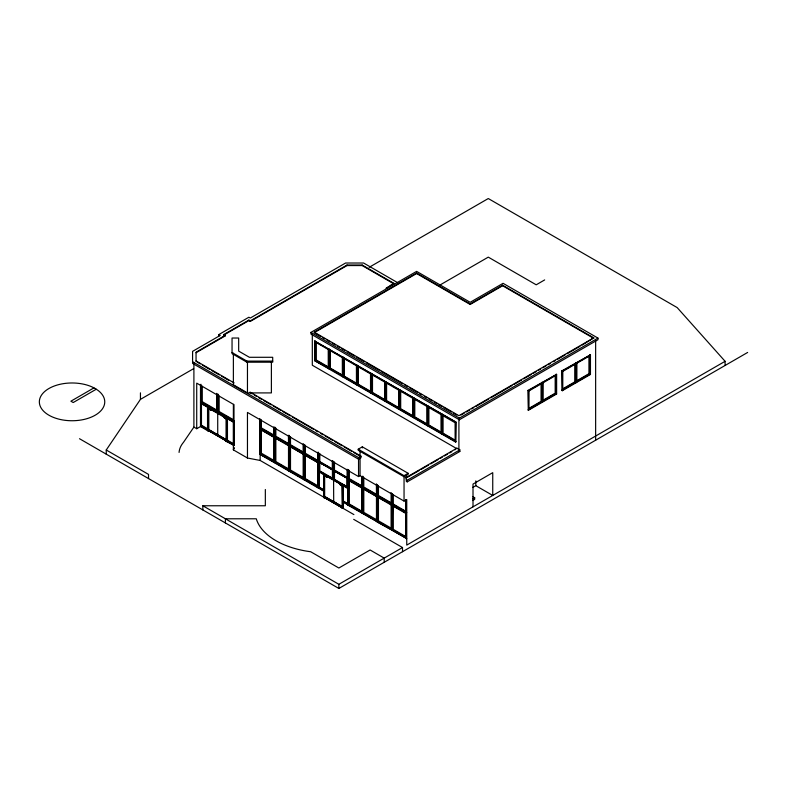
<?xml version="1.0" encoding="UTF-8"?>
<svg xmlns="http://www.w3.org/2000/svg" width="787" height="787" viewBox="0 0 787 787"><rect width="100%" height="100%" fill="white"/><g stroke="black" fill="none" stroke-linecap="round" stroke-linejoin="round"><path stroke-width="1.18" d="M106.245 454.158L106.245 449.997L140.45 399.353L193.641 368.65M193.897 362.964L193.897 427.095L183.538 442.264A44.259 25.548 0 0 0 179.072 452.436M93.948 387.883L70.899 401.193L73.211 402.531L96.26 389.221M218.816 336.216L218.816 334.583L248.879 317.23L250.286 318.046L345.591 263.015L363.604 263.015L397.72 282.72M389.968 286.094L393.844 283.31L362.168 265.022L347.028 265.022L250.286 320.88L248.879 320.063L223.724 334.583L225.131 335.941L196.052 352.733M393.844 283.851L362.168 265.563L347.028 265.563L250.286 321.421L248.879 320.604L223.724 335.124L225.131 335.941M225.131 335.4L196.052 352.192L196.052 361.469M369.142 267.314L488.284 198.54L677.174 307.589L725.093 361.302L725.093 365.473M393.844 283.31L386.092 288.327L388.03 287.216M310.904 332.409L416.618 271.377L470.183 302.306L503.07 283.32L597.972 338.105L597.972 339.738L459.372 419.756L310.904 334.042L310.904 332.409L459.372 418.123L597.972 338.105M593.762 337.839L502.608 285.209L470.183 303.93L416.618 273L314.19 332.144L458.91 415.693L593.762 337.839L582.085 345.129M593.762 338.38L502.608 285.75L470.183 304.471L416.618 273.551L314.19 332.685L320.575 336.374M201.088 385.473L201.088 402.127L217.291 410.952L217.291 394.297M200.744 403.2L201.206 402.934L201.206 425.757L208.004 429.682L208.004 406.859L200.744 403.2L200.744 426.023L234.251 445.501L226.066 441.31L226.066 418.291L208.211 407.991L208.919 407.577M314.672 341.086L456.086 422.206L455.634 442.068L314.672 360.682L314.672 341.086L456.086 422.206M208.791 406.702L207.798 407.272L226.941 417.789M208.653 407.725L208.653 408.827L211.142 410.106L211.142 409.004M211.27 408.935L211.27 410.027M201.088 402.127L217.291 410.952M217.891 411.896L217.428 412.231L217.428 394.317M234.369 422.009L200.488 402.383L234.231 420.809L218.019 411.975L218.019 394.13M329.222 348.966L328.268 349.487L315.164 341.922L315.626 341.656L315.626 360.161L328.73 367.726L328.268 367.991L328.238 349.477M439.313 285.406L488.284 257.133L536.213 284.805L544.663 279.916M329.723 368.296L329.261 368.562L329.723 349.792L329.723 368.296L342.827 375.861L314.672 360.682M193.897 427.095L196.72 428.718L200.951 426.279L200.951 384.272M315.626 360.161L315.164 360.416L315.125 340.82M224.167 416.677L224.433 417.622M226.941 417.12L226.479 441.546L227.463 440.976M226.735 418.202L227.197 417.936L227.197 440.759L233.995 444.685L233.995 421.862L226.735 418.202L226.735 441.025L227.197 440.759M208.004 429.682L207.542 429.948L207.542 407.125M226.066 441.31L226.508 441.054L208.653 430.745L208.919 429.495M208.26 430.499L207.798 430.764L208.26 406.338L208.211 431.001L200.488 426.544L200.488 384.538M208.211 431.001L208.919 430.587M329.261 350.058L342.365 357.623L343.319 357.101M343.358 358.193L343.811 357.928L343.811 376.432L356.924 383.997L356.462 384.263L356.422 365.758L343.358 358.193L343.358 376.698L426.947 424.96L426.908 406.446L413.834 398.891L414.296 398.625L414.296 417.13L427.4 424.695M234.251 421.34L233.788 445.767M329.222 368.552L328.769 368.818L328.769 349.221M217.851 434.65L217.586 435.9M356.462 365.758L357.416 365.237M357.455 366.329L357.908 366.073L357.908 384.568L371.021 392.142L370.559 392.408L370.52 373.894L357.455 366.329L357.455 384.833M343.811 376.432L342.866 376.953L342.866 357.367M260.212 428.108L274.299 435.713L259.69 428.167L406.751 512.544M233.995 444.685L233.532 444.95L233.532 422.127M370.559 373.904L371.513 373.372M371.553 374.474L372.005 374.209L372.005 392.713L385.118 400.278L384.656 400.544L384.617 382.029L371.553 374.474L371.553 392.979L372.005 392.713M357.908 384.568L356.954 385.099L356.954 365.502M273.837 461.654L260.212 453.784L274.299 461.389L273.837 461.654L273.837 437.06L274.811 436.372L288.504 444.439L288.957 435.231M288.957 444.173L274.87 436.569L274.87 427.626M285.809 443.445L288.957 445.255L288.504 470.124L274.87 462.254L275.332 437.385L275.332 461.989L274.358 462.677L274.358 427.164M259.69 418.704L259.69 454.207L273.768 461.812M384.656 382.039L385.61 381.518M385.65 401.114L386.102 382.344L386.102 400.849L399.206 408.414L398.753 408.679L398.714 390.175M289.016 445.098L289.468 436.549M274.87 437.651L288.957 445.255M289.527 436.087L289.527 445.029L303.615 452.633M289.527 446.121L303.162 453.991L303.162 478.585L289.527 470.715L289.527 446.121L292.085 447.065M399.707 389.654L398.753 390.175L385.65 382.61M386.102 400.849L385.148 401.37L385.118 381.774M303.674 453.558L318.282 461.103L304.185 453.499L304.185 444.557M399.737 409.25L399.737 390.745L412.85 398.311L413.805 397.789L413.834 417.385M289.527 470.715L303.615 478.319M412.811 398.311L412.85 416.815L413.303 416.559L400.199 408.984L399.245 409.506L399.206 389.909M317.82 462.451L318.282 462.185L304.648 454.315L304.648 478.909L318.282 486.779L317.82 487.045L304.185 479.175L304.185 454.581L317.82 462.451L317.82 487.045M318.951 462.156L332.94 469.829L332.586 478.929L318.951 471.059L318.951 462.156L332.94 469.829M426.947 406.456L427.902 405.935M304.136 479.342L303.674 479.608L303.674 444.094M318.951 471.059L332.94 478.722M348.11 478.329L318.44 461.605L318.44 488.009L323.762 491.078L318.627 487.645L318.627 471.6L318.981 487.438L323.929 490.291L323.929 475.407M358.213 449.21L362.315 446.839L408.148 473.302L408.148 474.374L404.046 476.735L358.213 450.282L358.213 449.21L404.046 475.673L408.148 473.302M414.296 417.13L413.342 417.651L413.303 398.055M324.116 473.892L323.762 497.591L325.051 497.315L323.762 497.591M323.929 474.256L323.929 490.291M332.94 469.564L332.478 469.829L332.478 460.887M324.175 497.827L324.175 474.817L324.775 474.463M324.51 474.62L324.51 475.712L326.998 476.991L326.998 475.889L340.161 483.493L340.161 484.585L342.502 485.943L342.502 506.759L324.647 496.459L324.647 475.633M333.619 470.626L347.598 478.289L333.619 470.626L333.619 479.519L347.598 487.192L333.619 479.519M192.579 361.754L358.538 457.572L360.987 456.155L360.987 457.778L358.538 459.195L192.579 363.387L192.579 351.356L220.232 335.4L218.816 334.583M327.126 475.82L327.126 476.912M259.69 454.207L318.332 488.068L318.794 461.398L347.598 478.034L347.136 478.289M441.497 432.83L428.394 425.265L427.439 425.787L427.439 406.19M340.279 483.415L340.014 484.664L342.63 485.864M348.169 469.947L348.169 478.889L362.256 486.494L362.256 476.43M348.11 504.733L348.631 479.706L348.631 504.3L347.657 504.998L406.751 538.583L392.093 530.123M461.034 415.015L464.222 413.175M466.337 411.945L469.524 410.106M471.649 408.886L473.774 407.656M475.899 406.426L488.638 399.078M490.763 397.848L512.003 385.591M514.127 384.361L521.555 380.072M523.68 378.842L531.117 374.553M533.242 373.323L536.419 371.484M538.544 370.264L540.669 369.034M542.794 367.804L545.981 365.965M548.106 364.745L550.231 363.515M553.409 361.676L555.533 360.456M557.658 359.226L565.096 354.937M567.22 353.707L579.96 346.349M343.319 485.549L343.319 507.861L342.443 508.372L342.03 485.117L342.788 484.674L342.788 508.166M362.315 476.765L362.315 513.458L362.777 513.193L342.63 501.496L342.63 485.461L342.975 501.299L347.923 504.152L347.923 488.107L318.44 471.019L347.067 487.143M353.894 514.58L260.153 460.454L247.462 458.014L247.462 412.437L358.547 476.568L360.062 475.692L404.046 501.083L406.751 499.519L406.751 545.096L725.093 361.302M342.365 507.94L324.51 497.63L324.775 496.381M455.594 440.966L442.491 433.401L441.537 433.922L441.989 414.07L442.028 433.667M333.442 501.693L335.685 502.686M333.708 502.637L333.58 479.686M527.979 390.411L556.625 374.396L556.625 393.992L528.441 410.263L527.979 390.411L528.933 390.932L542.036 383.367L542.036 401.872L527.979 409.997M561.81 370.874L590.457 354.868L590.457 374.455L562.272 390.736L561.81 370.874L562.764 371.395L575.868 363.83L575.868 382.334L561.81 390.47M348.169 478.889L362.256 486.494M528.441 390.677L556.625 374.396M562.272 371.139L590.457 354.868M542.076 382.266L543.03 382.797L556.134 375.222L555.681 374.956L555.681 393.461L542.568 401.036L543.03 401.291L556.173 393.726L556.173 374.13M575.907 362.738L576.861 363.26L589.965 355.694L589.512 355.429L589.512 373.933L576.399 381.498L576.861 381.764L590.004 374.189L590.004 354.603M348.169 479.972L362.256 487.576L362.256 512.17L348.169 504.565M376.914 494.954L362.827 487.35L362.827 476.174M342.788 501.663L347.756 504.939L347.756 478.526M342.03 508.136L342.63 506.69L324.51 496.538M405.364 477.955L456.922 448.187L459.834 449.869L459.834 451.492L407.223 481.87L406.299 481.339L406.299 475.437M407.469 477.276L419.068 470.577M421.183 469.367L428.561 465.097M430.676 463.887L438.054 459.618M440.169 458.398L442.274 457.188M444.38 455.968L447.547 454.138M449.652 452.918L451.768 451.708M376.973 495.879L391.582 503.424L377.485 495.82L377.485 484.635M528.972 408.345L541.082 401.34L541.082 383.928M543.069 400.199L555.179 393.205L555.179 375.793M562.803 388.808L574.913 381.813L574.913 364.401M576.901 380.672L589.01 373.677L589.01 356.255M542.538 382.531L542.538 402.127L541.584 401.606L528.471 409.171L528.933 409.437L528.972 390.923M576.369 363.004L576.369 382.59L575.415 382.069L562.302 389.634L562.764 389.899L562.803 371.395M406.299 479.716L407.223 480.247L459.834 449.869M362.827 513.035L376.461 520.905L376.461 496.302L362.827 488.432L362.827 513.035L376.914 520.64M391.631 504.339L406.24 511.884L392.152 504.28L392.152 494.216M377.485 496.902L391.582 504.506L379 497.246M392.605 529.7L406.24 537.57L392.152 529.956L392.605 505.097L392.605 529.7L391.631 530.389L391.631 493.685M377.485 521.496L391.582 529.1L377.485 521.496L377.435 496.804M392.152 505.362L406.24 512.967M472.721 487.478L475.82 485.687L492.741 495.456L492.741 472.662L473.007 484.064L473.007 506.848M472.8 498.83L474.679 497.738L474.679 499.371L472.682 500.522M202.849 509.937L202.849 505.766L338.863 584.298L402.521 547.536L402.521 551.707M79.497 438.713L338.863 588.46L747.65 352.448M232.047 352.537L246.921 361.115L272.705 361.115M246.921 362.197L272.705 362.197L272.705 357.288L249.39 357.288L238.677 351.11L238.677 338.026L232.047 338.026L232.047 353.619L246.921 362.197L246.921 361.115M202.849 505.766L265.337 505.766L265.337 489.494M575.868 363.83L575.415 363.564L575.415 382.069M589.512 373.933L590.457 374.455M542.036 383.367L541.584 383.102L541.584 401.606M555.681 393.461L556.625 393.992M322.7 337.603L324.824 338.833M326.959 340.053L330.147 341.902M332.281 343.132L335.469 344.972M337.603 346.201L339.728 347.431M341.853 348.661L345.05 350.5M347.175 351.73L354.622 356.029M356.757 357.259L364.204 361.558M366.329 362.787L379.098 370.165M381.223 371.385L402.511 383.682M404.636 384.902L407.833 386.751M409.958 387.981L417.405 392.28M419.54 393.51L421.665 394.74M424.852 396.579L426.987 397.809M429.112 399.039L432.309 400.878M434.434 402.108L436.559 403.337M438.693 404.567L441.881 406.407M444.016 407.636L451.463 411.935M453.587 413.165L456.785 415.015M441.045 414.592L427.931 407.027L427.931 425.531L456.086 441.802M328.238 366.899L316.118 359.895L316.118 342.483M342.335 375.035L330.215 368.041L330.215 350.618M356.422 383.171L344.312 376.176L344.312 358.764M370.52 391.306L358.41 384.312L358.41 366.899M384.617 399.452L372.497 392.447L372.497 375.035M398.714 407.587L386.594 400.593L386.594 383.171M412.811 415.723L400.691 408.728L400.691 391.316M426.908 423.859L414.788 416.864L414.788 399.452M441.005 432.004L428.885 425.01L428.885 407.587M455.102 440.14L442.983 433.145L442.983 415.733M458.91 450.961L459.834 451.492M472.623 496.558L474.679 497.738M196.052 360.928L234.142 382.925M250.02 392.083L360.987 456.155M197.104 362.079L200.282 363.909M202.397 365.138L209.804 369.408M211.919 370.638L219.327 374.907M221.442 376.137L228.85 380.406M250.02 392.624L252.135 393.844M254.25 395.074L256.365 396.294M258.48 397.514L261.658 399.343M263.773 400.573L271.181 404.843M273.296 406.062L280.703 410.342M282.818 411.562L290.226 415.841M292.341 417.061L313.501 429.279M315.617 430.499L317.741 431.729M320.909 433.558L323.024 434.778M325.149 435.998L332.547 440.277M334.672 441.497L342.079 445.776M344.194 446.996L351.602 451.276M353.717 452.495L360.062 456.165M246.459 392.329L233.375 384.774L233.375 353.304M273.787 435.054L261.186 427.774L261.186 419.678M288.445 443.514L275.844 436.244L275.844 428.138M303.103 451.974L290.501 444.704L290.501 436.598M317.761 460.444L305.159 453.164L305.159 445.068M347.087 477.375L334.485 470.095L334.485 461.989M376.402 494.295L363.801 487.025L363.801 477.758M391.06 502.765L378.458 495.485L378.458 486.228M289.527 445.029L303.162 452.899L303.103 443.878M362.777 487.153L376.461 495.22L376.402 483.877M261.717 429.535L264.865 431.345M266.96 432.555L274.299 436.795M276.375 437.995L283.713 442.235M294.181 448.275L303.615 453.725M352.822 482.126L360.161 486.366M369.575 491.806L363.289 488.176L363.289 512.77M371.68 493.016L376.914 496.046M393.657 505.707L400.996 509.946M403.092 511.157L405.187 512.367M260.212 429.19L273.837 437.06M273.787 437.218L261.186 429.948L261.186 453.096L273.787 460.375M288.445 445.688L275.844 438.408L275.844 461.556L288.445 468.836M303.103 454.148L290.501 446.868L290.501 470.026L303.103 477.296M317.761 462.608L305.159 455.339L305.159 478.486L317.761 485.766M376.402 496.469L363.801 489.189L363.801 512.347L376.402 519.617M391.06 504.929L378.458 497.659L378.458 520.807L391.06 528.077M216.7 410.017L202.141 401.616L202.141 386.151M212.087 409.545L214.9 411.178M219.603 413.893L217.724 412.801L217.724 434.719M221.481 414.975L226.656 419.058M207.748 407.381L201.462 403.751L201.462 425.236L207.748 428.856M318.627 471.6L323.742 474.62L323.742 489.721L319.168 487.074L319.168 471.984M324.175 474.817L342.03 485.117M342.63 485.461L347.736 488.471M208.653 408.827L211.005 410.184M224.167 417.779L226.508 419.137M324.51 475.712L326.861 477.07M347.736 503.572L343.162 500.935L343.162 485.835M275.332 461.989L288.957 469.859M348.631 504.3L362.256 512.17M274.811 462.412L317.741 487.202M363.82 513.803L376.383 521.053M391.05 529.513L376.973 521.919L376.973 485.225M226.656 439.874L208.801 429.564L208.801 408.748M208.653 429.643L226.508 439.953M209.913 431.168L225.78 440.327M324.775 497.482L342.63 507.782M247.462 458.014L233.375 449.879L233.375 404.302L196.72 383.141L196.72 428.718M353.697 519.351L402.521 547.536M106.245 449.997L148.527 474.404L148.527 478.575M595.641 340.692L595.641 440.208M576.901 363.26L576.861 381.764M562.302 371.13L562.272 390.736M543.069 382.787L543.03 401.291M528.471 390.667L528.441 410.263M502.608 285.209L502.608 285.75M475.82 480.877L475.82 485.687M470.183 303.93L470.183 304.471M459.372 418.123L459.372 419.756M458.91 419.599L458.91 449.338M456.922 448.187L456.922 448.728L312.311 365.237L312.311 333.767M455.634 422.471L455.634 442.068M455.142 441.232L455.102 422.727L442.028 415.162L442.491 414.897L442.491 433.401M454.925 449.338L454.925 449.879M441.005 414.582L441.045 433.096M428.394 406.761L428.394 425.265M416.618 273L416.618 273.551M407.223 480.247L407.223 481.87M406.299 538.849L406.24 499.588L405.777 512.15M405.777 513.232L405.777 537.826M405.728 499.647L405.728 511.225L393.126 503.946L393.126 494.689M404.046 475.673L404.046 501.083M400.199 390.48L400.199 408.984M392.605 493.951L392.605 504.014M391.119 492.505L391.119 503.69M391.119 504.772L391.119 529.366M384.204 562.292L384.204 558.121L370.106 549.985L338.863 568.017L310.668 551.736A70.938 40.954 0 0 1 256.277 518.79L225.407 518.79L225.407 522.962M377.947 485.49L377.947 495.554M377.947 496.636L377.947 521.23M371.021 373.638L371.051 393.234M363.289 477.02L363.289 487.084M362.315 446.839L362.315 447.911M362.168 265.022L362.168 265.563M361.804 476.696L361.804 486.76M361.804 487.842L361.804 512.435M361.745 476.578L361.745 485.835L349.143 478.555L349.143 470.459M360.062 450.282L360.062 475.692M358.538 457.572L358.547 476.568M348.631 469.682L348.631 478.624M347.657 469.485L347.657 504.998M347.244 478.496L347.244 487.389M347.087 469.268L347.087 486.632L334.485 479.352L334.485 470.98M347.028 265.022L347.028 265.563M342.335 357.613L342.365 376.127M342.443 484.881L342.443 508.372M338.863 584.298L338.863 588.46M333.963 462.333L333.511 470.419L333.511 461.477M333.963 471.531L333.963 479.322M333.452 471.039L333.098 479.49L332.999 461.015M332.586 470.026L332.586 478.929M332.429 460.808L332.429 468.904L319.817 461.635L319.817 453.528M332.429 469.79L332.429 478.171L319.817 470.892L319.817 462.52M319.306 453.873L318.853 461.959L318.853 453.017M319.306 461.959L319.306 470.852M318.282 452.161L318.332 488.068M317.761 452.338L317.82 461.369M304.648 445.403L304.648 453.233M289.99 436.942L289.99 444.763M289.99 445.855L289.99 470.449M289.468 446.013L289.016 471.138L289.016 435.624M288.445 435.418L288.504 444.439M288.504 445.521L288.504 470.124M275.332 427.361L275.332 436.303M273.787 426.947L273.837 435.978M271.387 361.44L271.387 392.91L247.462 392.91L247.462 361.44M260.664 420.012L260.664 427.843M260.664 428.925L260.664 453.519M260.212 419.156L260.153 460.454M250.286 320.88L250.286 321.421M248.879 320.063L248.879 320.604M233.769 404.41L233.769 421.065M233.631 404.4L233.631 419.865L219.071 411.463L219.071 395.999M218.481 395.054L218.481 411.709M216.7 393.362L216.838 411.217M201.541 386.397L201.541 401.862M140.45 392.841L140.45 399.353M234.073 447.842L233.375 449.879L234.093 447.852M95.178 388.512L91.961 386.879A32.7 18.878 0 0 0 40.127 397.769A32.7 18.878 0 0 0 79.133 420.297A32.7 18.878 0 0 0 97.991 390.372L95.178 388.512M361.745 488.009L349.143 480.729L349.143 503.877L361.745 511.157L361.745 488.009M405.728 513.399L393.126 506.12L393.126 529.267L405.728 536.547L405.728 513.399M233.739 422.383L227.453 418.763L227.453 440.238L233.739 443.868L233.739 422.383"/></g></svg>
